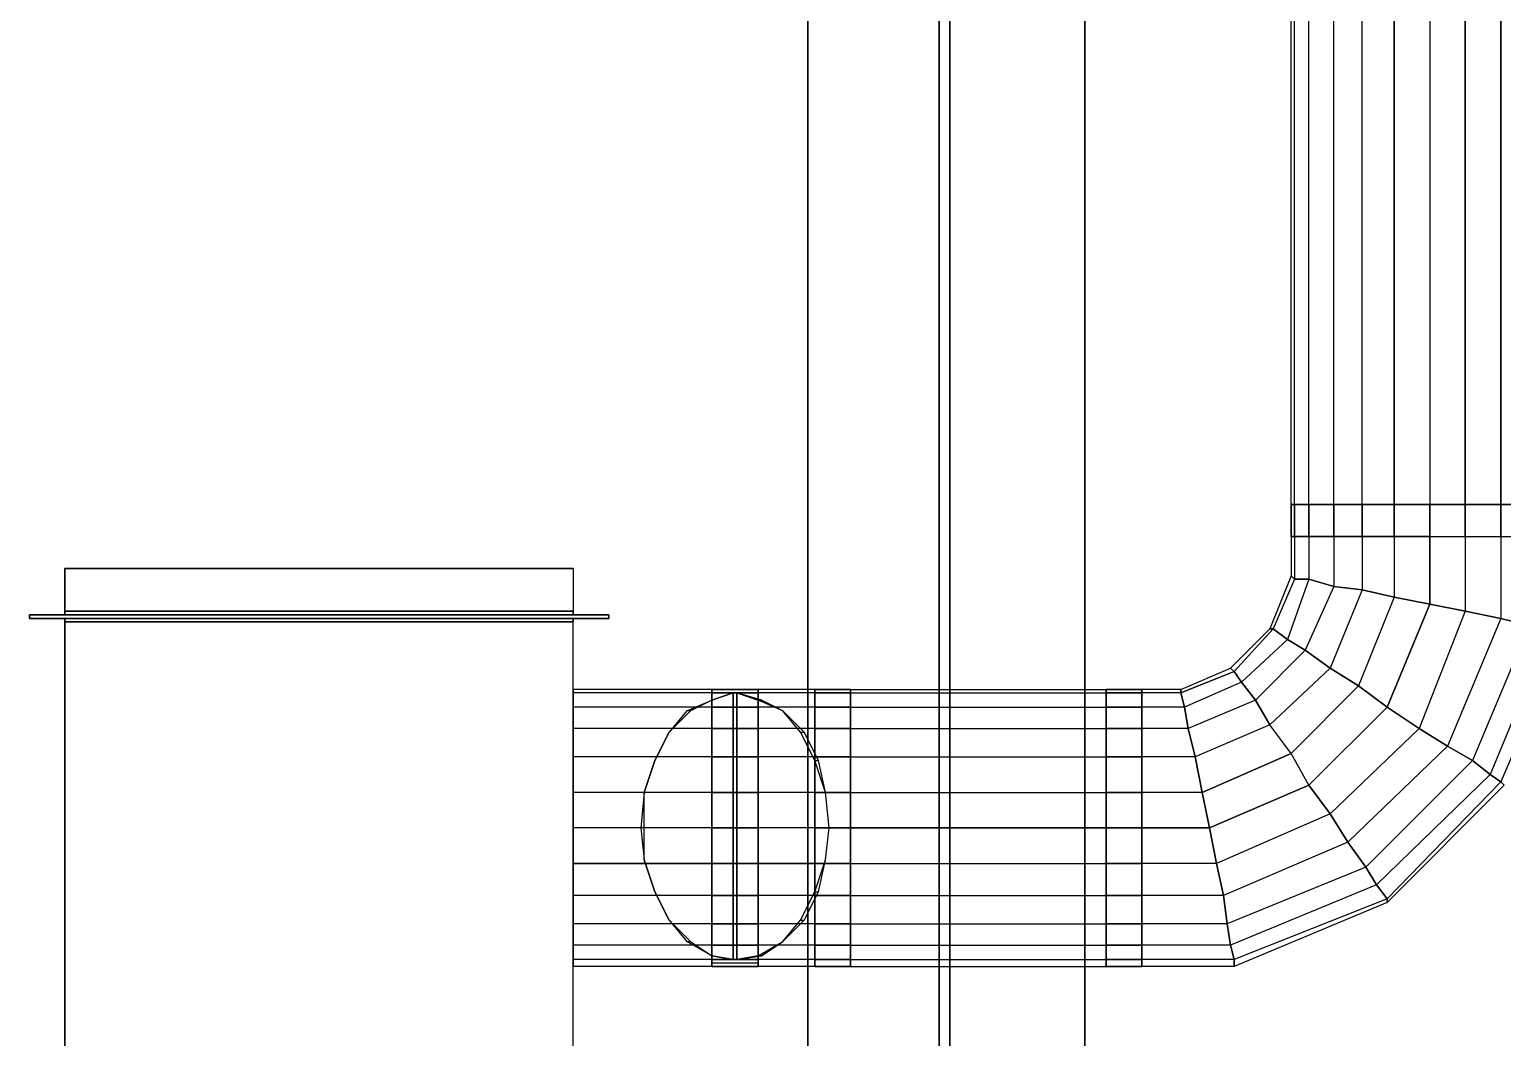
# Model space of a CAD drawing. Header units: metres. Extents: x 114 to 218, y 8 to 180.
# Drawn here: x 185.83 to 192.21, y 139.34 to 143.7 of the extents above; entities that cross this region are included whole.
import ezdxf

# ---------------------------------------------------------------- set-up
doc = ezdxf.new("R2010")
doc.units = ezdxf.units.M
doc.header["$MEASUREMENT"] = 0
for name, color, linetype in [('M-SA2S-Conn', 7, 'Continuous'), ('M-SA2S-Damp', 7, 'Continuous'), ('M-SA2S-Rect', 7, 'Continuous'), ('M-SA2S-Round', 7, 'Continuous'), ('S-3D-BEAM', 7, 'Continuous')]:
    doc.layers.add(name, color=color, linetype=linetype)

msp = doc.modelspace()

# ---------------------------------------------------------------- linework, layer by layer
at = {"layer": 'M-SA2S-Conn', "color": 5, "true_color": 0x0000ff}
for points in [[(185.8317, 141.1683), (185.8317, 141.1529), (185.8317, 141.1683)], [(185.8317, 141.1683), (188.3389, 141.1683), (185.8317, 141.1683)], [(185.8317, 141.1683), (185.8317, 141.1683)], [(185.8317, 141.1683), (185.8317, 141.1683)], [(185.9855, 141.1683), (185.9855, 141.1837), (188.1851, 141.1837), (185.9855, 141.1837), (185.9855, 141.1683)], [(185.9855, 141.1837), (185.9855, 141.1837)], [(188.1851, 141.1683), (185.9855, 141.1683), (188.1851, 141.1683)], [(185.9855, 141.1683), (185.9855, 141.1683)], [(185.9855, 141.1683), (185.9855, 141.1683)], [(188.1851, 141.1683), (188.1851, 141.1837), (188.1851, 141.1683)], [(188.1851, 141.1837), (188.1851, 141.1837)], [(188.1851, 141.1683), (188.1851, 141.1683)], [(188.1851, 141.1683), (188.1851, 141.1683)], [(188.3389, 141.1529), (188.3389, 141.1683), (188.3389, 141.1529)], [(188.3389, 141.1683), (188.3389, 141.1683)], [(188.3389, 141.1683), (188.3389, 141.1683)], [(188.3389, 141.1529), (185.8317, 141.1529), (188.3389, 141.1529)], [(185.8317, 141.1529), (185.8317, 141.1529)], [(185.8317, 141.1529), (185.8317, 141.1529)], [(185.9855, 141.1529), (185.9855, 141.1376), (188.1851, 141.1376), (185.9855, 141.1376), (185.9855, 141.1529)], [(188.1851, 141.1529), (185.9855, 141.1529), (188.1851, 141.1529)], [(185.9855, 141.1529), (185.9855, 141.1529)], [(185.9855, 141.1529), (185.9855, 141.1529)], [(185.9855, 141.1376), (185.9855, 141.1376)], [(188.1851, 141.1529), (188.1851, 141.1376), (188.1851, 141.1529)], [(188.1851, 141.1529), (188.1851, 141.1529)], [(188.1851, 141.1529), (188.1851, 141.1529)], [(188.1851, 141.1376), (188.1851, 141.1376)], [(188.3389, 141.1529), (188.3389, 141.1529)], [(188.3389, 141.1529), (188.3389, 141.1529)]]:
    msp.add_lwpolyline(points, dxfattribs=at)
at = {"layer": 'M-SA2S-Damp', "color": 1, "true_color": 0xff0000}
for points in [[(188.785, 140.8299), (188.785, 140.8453), (188.985, 140.8453), (188.985, 140.8299), (188.985, 140.7684), (188.785, 140.7684), (188.785, 140.8299), (188.985, 140.8299), (188.985, 140.8453)], [(188.785, 140.8453), (188.785, 140.8299), (188.985, 140.8299), (188.985, 140.7684)], [(188.785, 140.8299), (188.785, 140.8453), (188.785, 140.8299), (188.785, 140.7684)], [(188.985, 140.8453), (188.785, 140.8453)], [(188.785, 140.8453), (188.785, 140.8453)], [(188.785, 140.8453), (188.785, 140.8453)], [(188.985, 140.7684), (188.985, 140.8299), (188.985, 140.8453), (188.985, 140.8299)], [(188.985, 140.8453), (188.985, 140.8453)], [(188.985, 140.8453), (188.985, 140.8453)], [(188.6773, 140.753), (188.785, 140.7992), (188.6927, 140.753), (188.6773, 140.753)], [(188.8773, 140.8299), (188.8773, 139.6763), (188.785, 139.6917), (188.8773, 139.6763), (188.8773, 140.8299), (188.785, 140.7992), (188.8773, 140.8299)], [(188.785, 140.8299), (188.785, 140.7684), (188.985, 140.7684), (188.985, 140.6761), (188.785, 140.6761), (188.785, 140.7684)], [(188.785, 140.8299), (188.785, 140.7684), (188.985, 140.7684), (188.985, 140.8299), (188.785, 140.8299)], [(188.785, 140.8299), (188.985, 140.8299)], [(188.785, 140.8299), (188.785, 140.8299)], [(188.785, 140.8299), (188.785, 140.8299)], [(188.785, 140.8299), (188.785, 140.8299)], [(188.785, 140.8299), (188.785, 140.8299)], [(188.785, 140.7992), (188.785, 140.7992)], [(188.8773, 139.6763), (188.8773, 139.6763), (188.8773, 140.8299), (188.8773, 140.8299)], [(188.8773, 140.8299), (188.8773, 140.8299)], [(188.8773, 140.8299), (188.8773, 140.8299), (188.8773, 140.8299), (188.8927, 140.8299), (188.8773, 140.8299), (188.8773, 139.6763), (188.8927, 139.6763), (188.8927, 140.8299), (188.8927, 139.6763), (188.8773, 139.6763), (188.8773, 139.6763), (188.8773, 140.8299), (188.8773, 139.6763), (188.8773, 140.8299)], [(188.8773, 140.8299), (188.8773, 140.8299), (188.8773, 139.6763), (188.8773, 140.8299), (188.8773, 139.6763), (188.8773, 140.8299)], [(188.8773, 140.8299), (188.8773, 140.8299)], [(188.8773, 140.8299), (188.8773, 140.8299)], [(188.8773, 140.8299), (188.8773, 140.8299)], [(188.8773, 140.8299), (188.8773, 140.8299)], [(188.8773, 140.8299), (188.8773, 140.8299)], [(188.8773, 140.8299), (188.8773, 140.8299)], [(188.8773, 140.8299), (188.8773, 140.8299)], [(188.8927, 140.8299), (188.985, 140.7992), (189.0004, 140.7992), (188.8927, 140.8299)], [(188.8927, 139.6763), (188.8927, 139.6763), (188.8927, 140.8299), (188.8927, 139.6763)], [(188.8927, 140.8299), (188.8927, 140.8299)], [(188.8927, 140.8299), (188.8927, 140.8299)], [(188.8927, 140.8299), (188.8927, 140.8299), (188.8927, 139.6763), (188.8927, 140.8299), (188.8927, 139.6763), (188.8927, 140.8299), (188.8927, 139.6763)], [(188.8927, 140.8299), (188.8927, 140.8299)], [(188.8927, 140.8299), (188.8927, 140.8299)], [(188.8927, 140.8299), (188.8927, 140.8299)], [(188.8927, 140.8299), (188.8927, 140.8299)], [(188.8927, 140.8299), (188.8927, 140.8299)], [(188.8927, 140.8299), (188.8927, 140.8299)], [(188.8927, 140.8299), (188.8927, 140.8299)], [(189.0004, 139.6917), (188.985, 139.6917), (188.8927, 139.6763), (189.0004, 139.6917), (189.0926, 139.7532), (189.1849, 139.8455), (189.2464, 139.9686), (189.2772, 140.107), (189.2926, 140.2454), (189.2772, 140.3992), (189.2464, 140.5377), (189.1849, 140.6607), (189.0926, 140.753), (189.0004, 140.7992)], [(188.985, 140.8299), (188.985, 140.8299)], [(188.985, 140.8299), (188.985, 140.8299)], [(188.985, 140.8299), (188.985, 140.8299)], [(188.985, 140.8299), (188.985, 140.8299)], [(188.985, 139.6917), (189.0926, 139.7532), (189.1695, 139.8455), (189.2311, 139.9686), (189.2772, 140.107), (189.2926, 140.2454), (189.2772, 140.3992), (189.2311, 140.5377), (189.1695, 140.6607), (189.0926, 140.753), (188.985, 140.7992)], [(188.985, 140.7992), (188.985, 140.7992)], [(189.0004, 140.7992), (189.0004, 140.7992)], [(188.6773, 140.753), (188.6004, 140.6607), (188.5389, 140.5377), (188.4927, 140.3992), (188.4774, 140.2454)], [(188.6927, 139.7532), (188.6004, 139.8455), (188.5389, 139.9686), (188.4927, 140.107), (188.4927, 140.2454), (188.4927, 140.3992), (188.5389, 140.5377), (188.6004, 140.6607), (188.6927, 140.753)], [(188.6773, 140.753), (188.6773, 140.753)], [(188.6927, 140.753), (188.6927, 140.753)], [(188.985, 140.7684), (188.985, 140.6761), (188.785, 140.6761), (188.785, 140.7684)], [(188.785, 140.7684), (188.785, 140.6761), (188.985, 140.6761), (188.985, 140.7684)], [(188.785, 140.6761), (188.785, 140.7684), (188.985, 140.7684), (188.985, 140.6761), (188.785, 140.6761)], [(188.785, 140.7684), (188.785, 140.7684)], [(188.785, 140.7684), (188.785, 140.7684)], [(188.785, 140.7684), (188.785, 140.7684)], [(188.785, 140.7684), (188.785, 140.7684)], [(188.985, 140.7684), (188.985, 140.7684)], [(188.985, 140.7684), (188.985, 140.7684)], [(188.985, 140.7684), (188.985, 140.7684)], [(188.985, 140.7684), (188.985, 140.7684)], [(189.0926, 140.753), (189.0926, 140.753)], [(189.0926, 140.753), (189.0926, 140.753)], [(188.6004, 140.6607), (188.6004, 140.6607)], [(188.6004, 140.6607), (188.6004, 140.6607)], [(188.6004, 140.6607), (188.6004, 140.6607)], [(188.785, 139.8301), (188.785, 139.9532), (188.785, 140.0916), (188.785, 140.2454), (188.785, 140.3992), (188.785, 140.553), (188.785, 140.6761)], [(188.785, 140.6761), (188.785, 140.553), (188.785, 140.3992), (188.785, 140.2454), (188.785, 140.0916), (188.785, 139.9532), (188.785, 139.8301)], [(188.785, 140.3992), (188.785, 140.553), (188.785, 140.6761), (188.785, 140.553), (188.785, 140.3992), (188.785, 140.2454), (188.785, 140.0916), (188.785, 139.9532), (188.785, 139.8301), (188.785, 139.9532), (188.785, 140.0916), (188.785, 140.2454), (188.785, 140.3992)], [(188.785, 140.6761), (188.785, 140.6761)], [(188.785, 140.6761), (188.785, 140.6761)], [(188.785, 140.6761), (188.785, 140.6761)], [(188.785, 140.6761), (188.785, 140.6761)], [(188.985, 139.8301), (188.985, 139.9532), (188.985, 140.0916), (188.985, 140.2454), (188.985, 140.3992), (188.985, 140.553), (188.985, 140.6761)], [(188.985, 140.6761), (188.985, 140.553), (188.985, 140.3992), (188.985, 140.2454), (188.985, 140.0916), (188.985, 139.9532), (188.985, 139.8301), (188.985, 139.9532), (188.985, 140.0916), (188.985, 140.2454), (188.985, 140.3992), (188.985, 140.553), (188.985, 140.6761), (188.985, 140.553), (188.985, 140.3992)], [(188.985, 140.6761), (188.985, 140.6761)], [(188.985, 140.6761), (188.985, 140.6761)], [(188.985, 140.6761), (188.985, 140.6761)], [(188.985, 140.6761), (188.985, 140.6761)], [(189.1695, 140.6607), (189.1849, 140.6607)], [(189.1695, 140.6607), (189.1695, 140.6607)], [(189.1849, 140.6607), (189.1849, 140.6607)], [(188.5389, 140.5377), (188.5389, 140.5377)], [(188.5389, 140.5377), (188.5389, 140.5377)], [(188.985, 140.553), (188.785, 140.553)], [(188.985, 140.553), (188.785, 140.553)], [(188.785, 140.553), (188.985, 140.553)], [(188.785, 140.553), (188.985, 140.553)], [(188.785, 140.553), (188.785, 140.553)], [(188.785, 140.553), (188.785, 140.553)], [(188.785, 140.553), (188.785, 140.553)], [(188.985, 140.553), (188.985, 140.553)], [(188.985, 140.553), (188.985, 140.553)], [(188.985, 140.553), (188.985, 140.553)], [(189.2311, 140.5377), (189.2464, 140.5377)], [(189.2311, 140.5377), (189.2311, 140.5377)], [(189.2464, 140.5377), (189.2464, 140.5377)], [(188.4927, 140.3992), (188.4927, 140.3992)], [(188.4927, 140.3992), (188.4927, 140.3992)], [(188.985, 140.3992), (188.785, 140.3992)], [(188.985, 140.3992), (188.785, 140.3992)], [(188.785, 140.3992), (188.985, 140.3992)], [(188.785, 140.3992), (188.985, 140.3992)], [(188.785, 140.3992), (188.785, 140.3992)], [(188.785, 140.3992), (188.785, 140.3992)], [(188.785, 140.3992), (188.785, 140.3992)], [(188.785, 140.3992), (188.785, 140.3992)], [(188.985, 140.3992), (188.985, 140.2454), (188.985, 140.0916), (188.985, 139.9532), (188.985, 139.8301)], [(188.985, 140.3992), (188.985, 140.3992)], [(188.985, 140.3992), (188.985, 140.3992)], [(188.985, 140.3992), (188.985, 140.3992)], [(188.985, 140.3992), (188.985, 140.3992)], [(189.2772, 140.3992), (189.2772, 140.3992)], [(189.2772, 140.3992), (189.2772, 140.3992)], [(188.4927, 140.2454), (188.4774, 140.2454), (188.4927, 140.107), (188.5389, 139.9686), (188.6004, 139.8455), (188.6773, 139.7532)], [(188.4774, 140.2454), (188.4774, 140.2454)], [(188.4927, 140.2454), (188.4927, 140.2454)], [(188.785, 140.2454), (188.985, 140.2454)], [(188.985, 140.2454), (188.785, 140.2454)], [(188.785, 140.2454), (188.985, 140.2454)], [(188.785, 140.2454), (188.985, 140.2454)], [(188.785, 140.2454), (188.785, 140.2454)], [(188.785, 140.2454), (188.785, 140.2454)], [(188.785, 140.2454), (188.785, 140.2454)], [(188.785, 140.2454), (188.785, 140.2454)], [(188.985, 140.2454), (188.985, 140.2454)], [(188.985, 140.2454), (188.985, 140.2454)], [(188.985, 140.2454), (188.985, 140.2454)], [(188.985, 140.2454), (188.985, 140.2454)], [(189.2926, 140.2454), (189.2926, 140.2454)], [(189.2926, 140.2454), (189.2926, 140.2454)], [(188.4927, 140.107), (188.4927, 140.107)], [(188.4927, 140.107), (188.4927, 140.107)], [(188.4927, 140.107), (188.4927, 140.107)], [(188.785, 140.0916), (188.985, 140.0916)], [(188.785, 140.0916), (188.985, 140.0916)], [(188.785, 140.0916), (188.985, 140.0916)], [(188.785, 140.0916), (188.985, 140.0916)], [(188.785, 140.0916), (188.785, 140.0916)], [(188.785, 140.0916), (188.785, 140.0916)], [(188.785, 140.0916), (188.785, 140.0916)], [(188.785, 140.0916), (188.785, 140.0916)], [(188.985, 140.0916), (188.985, 140.0916)], [(188.985, 140.0916), (188.985, 140.0916)], [(188.985, 140.0916), (188.985, 140.0916)], [(188.985, 140.0916), (188.985, 140.0916)], [(189.2772, 140.107), (189.2772, 140.107)], [(189.2772, 140.107), (189.2772, 140.107)], [(188.5389, 139.9686), (188.5389, 139.9686)], [(188.5389, 139.9686), (188.5389, 139.9686)], [(188.785, 139.9532), (188.985, 139.9532)], [(188.785, 139.9532), (188.985, 139.9532)], [(188.785, 139.9532), (188.985, 139.9532)], [(188.785, 139.9532), (188.985, 139.9532)], [(188.785, 139.9532), (188.785, 139.9532)], [(188.785, 139.9532), (188.785, 139.9532)], [(188.785, 139.9532), (188.785, 139.9532)], [(188.985, 139.9532), (188.985, 139.9532)], [(188.985, 139.9532), (188.985, 139.9532)], [(188.985, 139.9532), (188.985, 139.9532)], [(189.2311, 139.9686), (189.2464, 139.9686)], [(189.2311, 139.9686), (189.2311, 139.9686)], [(189.2464, 139.9686), (189.2464, 139.9686)], [(188.6004, 139.8455), (188.6004, 139.8455)], [(188.6004, 139.8455), (188.6004, 139.8455)], [(188.985, 139.7378), (188.985, 139.8301), (188.785, 139.8301), (188.785, 139.7378)], [(188.785, 139.7378), (188.785, 139.8301), (188.985, 139.8301), (188.985, 139.7378)], [(188.785, 139.8301), (188.785, 139.7378), (188.985, 139.7378), (188.985, 139.8301), (188.785, 139.8301)], [(188.785, 139.7378), (188.785, 139.8301), (188.985, 139.8301), (188.985, 139.7378)], [(188.785, 139.8301), (188.785, 139.8301)], [(188.785, 139.8301), (188.785, 139.8301)], [(188.785, 139.8301), (188.785, 139.8301)], [(188.785, 139.8301), (188.785, 139.8301)], [(188.985, 139.8301), (188.985, 139.8301)], [(188.985, 139.8301), (188.985, 139.8301)], [(188.985, 139.8301), (188.985, 139.8301)], [(188.985, 139.8301), (188.985, 139.8301)], [(189.1695, 139.8455), (189.1849, 139.8455)], [(189.1695, 139.8455), (189.1695, 139.8455)], [(189.1849, 139.8455), (189.1849, 139.8455)], [(188.785, 139.6917), (188.6773, 139.7532), (188.6927, 139.7532), (188.785, 139.6917)], [(188.6773, 139.7532), (188.6773, 139.7532)], [(188.6927, 139.7532), (188.6927, 139.7532)], [(188.785, 139.6763), (188.785, 139.6609), (188.985, 139.6609), (188.985, 139.6763), (188.985, 139.7378), (188.785, 139.7378), (188.785, 139.6763), (188.985, 139.6763), (188.985, 139.6609)], [(188.785, 139.6609), (188.785, 139.6763), (188.985, 139.6763), (188.985, 139.7378), (188.785, 139.7378), (188.785, 139.6763)], [(188.785, 139.7378), (188.785, 139.6763), (188.985, 139.6763), (188.985, 139.7378)], [(188.785, 139.6763), (188.785, 139.7378), (188.985, 139.7378), (188.985, 139.6763), (188.785, 139.6763)], [(188.785, 139.7378), (188.785, 139.7378)], [(188.785, 139.7378), (188.785, 139.7378)], [(188.785, 139.7378), (188.785, 139.7378)], [(188.785, 139.7378), (188.785, 139.7378)], [(188.985, 139.7378), (188.985, 139.7378)], [(188.985, 139.7378), (188.985, 139.7378)], [(188.985, 139.7378), (188.985, 139.7378)], [(188.985, 139.7378), (188.985, 139.7378)], [(189.0926, 139.7532), (189.0926, 139.7532)], [(189.0926, 139.7532), (189.0926, 139.7532)], [(189.0926, 139.7532), (189.0926, 139.7532)], [(188.785, 139.6917), (188.785, 139.6917)], [(188.785, 139.6917), (188.785, 139.6917)], [(188.785, 139.6763), (188.785, 139.6455), (188.785, 139.6763)], [(188.785, 139.6763), (188.785, 139.6763)], [(188.785, 139.6763), (188.785, 139.6763)], [(188.785, 139.6763), (188.785, 139.6763)], [(188.785, 139.6763), (188.785, 139.6763)], [(188.785, 139.6609), (188.785, 139.6609)], [(188.785, 139.6455), (188.985, 139.6455)], [(188.785, 139.6455), (188.785, 139.6455)], [(188.8773, 139.6763), (188.8773, 139.6763)], [(188.8773, 139.6763), (188.8773, 139.6763)], [(188.8773, 139.6763), (188.8773, 139.6763)], [(188.8773, 139.6763), (188.8773, 139.6763)], [(188.8773, 139.6763), (188.8773, 139.6763)], [(188.8773, 139.6763), (188.8773, 139.6763)], [(188.8773, 139.6763), (188.8773, 139.6763)], [(188.8773, 139.6763), (188.8773, 139.6763)], [(188.8773, 139.6763), (188.8773, 139.6763)], [(188.8927, 139.6763), (188.8927, 139.6763)], [(188.8927, 139.6763), (188.8927, 139.6763)], [(188.8927, 139.6763), (188.8927, 139.6763)], [(188.8927, 139.6763), (188.8927, 139.6763)], [(188.8927, 139.6763), (188.8927, 139.6763)], [(188.8927, 139.6763), (188.8927, 139.6763)], [(188.985, 139.6917), (188.985, 139.6917)], [(188.985, 139.6763), (188.985, 139.6455), (188.985, 139.6763)], [(188.985, 139.6763), (188.985, 139.6763)], [(188.985, 139.6763), (188.985, 139.6763)], [(188.985, 139.6763), (188.985, 139.6763)], [(188.985, 139.6763), (188.985, 139.6763)], [(188.985, 139.6609), (188.985, 139.6609)], [(188.985, 139.6455), (188.985, 139.6455)], [(189.0004, 139.6917), (189.0004, 139.6917)]]:
    msp.add_lwpolyline(points, dxfattribs=at)
at = {"layer": 'M-SA2S-Rect', "color": 5, "true_color": 0x0000ff}
for points in [[(188.1851, 141.3683), (185.9855, 141.3683), (188.1851, 141.3683), (188.1851, 141.1683)], [(185.9855, 141.3683), (185.9855, 141.1683), (185.9855, 141.3683)], [(185.9855, 141.3683), (185.9855, 141.3683)], [(188.1851, 141.3683), (188.1851, 141.1683)], [(188.1851, 141.3683), (188.1851, 141.3683)], [(185.9855, 141.1683), (188.1851, 141.1683), (185.9855, 141.1683)], [(185.9855, 141.1683), (185.9855, 141.1683)], [(188.1851, 141.1683), (188.1851, 141.1683)], [(185.9855, 141.1529), (188.1851, 141.1529), (185.9855, 141.1529)], [(185.9855, 141.1529), (185.9855, 135.2464)], [(185.9855, 135.2464), (185.9855, 141.1529)], [(185.9855, 141.1529), (185.9855, 141.1529)], [(188.1851, 135.2464), (188.1851, 141.1529)], [(188.1851, 135.2464), (188.1851, 141.1529)], [(188.1851, 141.1529), (188.1851, 141.1529)]]:
    msp.add_lwpolyline(points, dxfattribs=at)
at = {"layer": 'M-SA2S-Round', "color": 5, "true_color": 0x0000ff}
for points in [[(192.3228, 147.5056), (192.1997, 147.5056), (192.0459, 147.5056), (191.8921, 147.5056), (191.7383, 147.5056), (191.5999, 147.5056), (191.4768, 147.5056), (191.3691, 147.5056), (191.3076, 147.5056), (191.2922, 147.5056), (191.3076, 147.5056), (191.3691, 147.5056), (191.4768, 147.5056), (191.5999, 147.5056), (191.7383, 147.5056), (191.8921, 147.5056), (191.8921, 141.5067), (192.0459, 141.5067), (192.0459, 147.5056), (191.8921, 147.5056)], [(191.2922, 141.5067), (191.2922, 147.5056)], [(191.3076, 141.5067), (191.3076, 147.5056)], [(191.3076, 141.5067), (191.3076, 147.5056)], [(191.3691, 141.5067), (191.3691, 147.5056)], [(191.3691, 141.5067), (191.3691, 147.5056)], [(191.4768, 141.5067), (191.4768, 147.5056)], [(191.4768, 141.5067), (191.4768, 147.5056)], [(191.5999, 141.5067), (191.5999, 147.5056)], [(191.5999, 141.5067), (191.5999, 147.5056)], [(191.7383, 147.5056), (191.7383, 141.5067)], [(191.7383, 141.5067), (191.7383, 147.5056)], [(191.8921, 147.5056), (191.8921, 141.5067)], [(192.0459, 141.5067), (192.1997, 141.5067), (192.1997, 147.5056), (192.0459, 147.5056)], [(192.0459, 147.5056), (192.0459, 141.5067)], [(192.1997, 141.5067), (192.3228, 141.5067), (192.3228, 147.5056)], [(192.1997, 147.5056), (192.1997, 141.5067)], [(191.3076, 141.6451), (191.2922, 141.6451), (191.2922, 141.3375)], [(191.2922, 141.6451), (191.3076, 141.6451), (191.3076, 141.3221)], [(191.2922, 141.6451), (191.2922, 141.6451)], [(191.3691, 141.6451), (191.3076, 141.6451), (191.3076, 141.3221)], [(191.3076, 141.6451), (191.3691, 141.6451), (191.3691, 141.3221)], [(191.3076, 141.6451), (191.3076, 141.6451)], [(191.3076, 141.6451), (191.3076, 141.6451)], [(191.4768, 141.6451), (191.3691, 141.6451), (191.3691, 141.3221)], [(191.3691, 141.6451), (191.4768, 141.6451), (191.4768, 141.2914)], [(191.3691, 141.6451), (191.3691, 141.6451)], [(191.3691, 141.6451), (191.3691, 141.6451)], [(191.5999, 141.6451), (191.4768, 141.6451), (191.4768, 141.2914)], [(191.4768, 141.6451), (191.5999, 141.6451), (191.5999, 141.276)], [(191.4768, 141.6451), (191.4768, 141.6451)], [(191.4768, 141.6451), (191.4768, 141.6451)], [(191.7383, 141.6451), (191.5999, 141.6451), (191.5999, 141.276)], [(191.5999, 141.6451), (191.7383, 141.6451), (191.7383, 141.2452)], [(191.5999, 141.6451), (191.5999, 141.6451)], [(191.5999, 141.6451), (191.5999, 141.6451)], [(191.8921, 141.6451), (191.7383, 141.6451), (191.7383, 141.2452)], [(191.7383, 141.6451), (191.8921, 141.6451)], [(191.7383, 141.6451), (191.7383, 141.6451)], [(191.7383, 141.6451), (191.7383, 141.6451)], [(191.8921, 141.2145), (191.8921, 141.6451), (192.0459, 141.6451), (192.0459, 141.1837)], [(192.0459, 141.6451), (191.8921, 141.6451), (191.8921, 141.2145)], [(191.8921, 141.6451), (191.8921, 141.6451)], [(191.8921, 141.6451), (191.8921, 141.6451)], [(192.0459, 141.6451), (192.1997, 141.6451), (192.1997, 141.1529)], [(192.1997, 141.6451), (192.0459, 141.6451), (192.0459, 141.1837)], [(192.0459, 141.6451), (192.0459, 141.6451)], [(192.0459, 141.6451), (192.0459, 141.6451)], [(192.1997, 141.6451), (192.3228, 141.6451), (192.3228, 141.1222)], [(192.3228, 141.6451), (192.1997, 141.6451), (192.1997, 141.1529)], [(192.1997, 141.6451), (192.1997, 141.6451)], [(192.1997, 141.6451), (192.1997, 141.6451)], [(191.8921, 141.5067), (191.7383, 141.5067), (191.5999, 141.5067), (191.4768, 141.5067), (191.3691, 141.5067), (191.3076, 141.5067), (191.2922, 141.5067), (191.3076, 141.5067), (191.3691, 141.5067), (191.4768, 141.5067), (191.5999, 141.5067), (191.7383, 141.5067), (191.8921, 141.5067), (192.0459, 141.5067), (192.1997, 141.5067), (192.3228, 141.5067), (192.4151, 141.5067), (192.4766, 141.5067), (192.492, 141.5067), (192.4766, 141.5067), (192.4151, 141.5067), (192.3228, 141.5067)], [(191.2922, 141.5067), (191.2922, 141.5067)], [(191.3076, 141.5067), (191.3076, 141.5067)], [(191.3076, 141.5067), (191.3076, 141.5067)], [(191.3691, 141.5067), (191.3691, 141.5067)], [(191.3691, 141.5067), (191.3691, 141.5067)], [(191.4768, 141.5067), (191.4768, 141.5067)], [(191.4768, 141.5067), (191.4768, 141.5067)], [(191.5999, 141.5067), (191.5999, 141.5067)], [(191.5999, 141.5067), (191.5999, 141.5067)], [(191.7383, 141.5067), (191.7383, 141.5067)], [(191.7383, 141.5067), (191.7383, 141.5067)], [(191.8921, 141.5067), (191.8921, 141.5067)], [(191.8921, 141.5067), (191.8921, 141.5067)], [(192.0459, 141.5067), (192.0459, 141.5067)], [(192.0459, 141.5067), (192.0459, 141.5067)], [(192.1997, 141.5067), (192.1997, 141.5067)], [(192.1997, 141.5067), (192.1997, 141.5067)], [(191.3076, 141.3221), (191.2922, 141.3375), (191.1999, 141.1068)], [(191.2922, 141.3375), (191.3076, 141.3221), (191.2153, 141.1068)], [(191.3691, 141.3221), (191.3076, 141.3221), (191.2153, 141.1068)], [(191.4768, 141.2914), (191.3691, 141.3221), (191.2768, 141.0607)], [(191.3076, 141.3221), (191.3691, 141.3221), (191.2768, 141.0607)], [(191.2922, 141.3375), (191.2922, 141.3375)], [(191.3076, 141.3221), (191.3076, 141.3221)], [(191.3076, 141.3221), (191.3076, 141.3221)], [(191.3691, 141.3221), (191.4768, 141.2914), (191.3537, 141.0145)], [(191.5999, 141.276), (191.4768, 141.2914), (191.3537, 141.0145)], [(191.3691, 141.3221), (191.3691, 141.3221)], [(191.3691, 141.3221), (191.3691, 141.3221)], [(191.4768, 141.2914), (191.5999, 141.276), (191.4614, 140.9376)], [(191.4768, 141.2914), (191.4768, 141.2914)], [(191.4768, 141.2914), (191.4768, 141.2914)], [(191.7383, 141.2452), (191.5999, 141.276), (191.4614, 140.9376)], [(191.5999, 141.276), (191.7383, 141.2452), (191.5845, 140.8607)], [(191.8921, 141.2145), (191.7383, 141.2452), (191.5845, 140.8607)], [(191.5999, 141.276), (191.5999, 141.276)], [(191.5999, 141.276), (191.5999, 141.276)], [(191.7383, 141.2452), (191.8921, 141.2145)], [(191.7383, 141.2452), (191.7383, 141.2452)], [(191.7383, 141.2452), (191.7383, 141.2452)], [(191.7075, 140.7684), (191.8921, 141.2145), (192.0459, 141.1837), (191.846, 140.6761)], [(192.0459, 141.1837), (191.8921, 141.2145), (191.7075, 140.7684)], [(192.1997, 141.1529), (192.0459, 141.1837), (191.846, 140.6761)], [(191.8921, 141.2145), (191.8921, 141.2145)], [(191.8921, 141.2145), (191.8921, 141.2145)], [(192.0459, 141.1837), (192.1997, 141.1529), (191.969, 140.5992)], [(192.0459, 141.1837), (192.0459, 141.1837)], [(192.0459, 141.1837), (192.0459, 141.1837)], [(191.2153, 141.1068), (191.1999, 141.1068), (191.0307, 140.9376)], [(191.2768, 141.0607), (191.2153, 141.1068), (191.0461, 140.9222)], [(191.1999, 141.1068), (191.2153, 141.1068), (191.0461, 140.9222)], [(191.2153, 141.1068), (191.2768, 141.0607), (191.0769, 140.8761)], [(191.1999, 141.1068), (191.1999, 141.1068)], [(191.2153, 141.1068), (191.2153, 141.1068)], [(191.2153, 141.1068), (191.2153, 141.1068)], [(192.3228, 141.1222), (192.1997, 141.1529), (191.969, 140.5992)], [(192.1997, 141.1529), (192.3228, 141.1222), (192.0767, 140.5377)], [(192.4151, 141.1068), (192.3228, 141.1222), (192.0767, 140.5377)], [(192.3228, 141.1222), (192.4151, 141.1068), (192.1536, 140.4761)], [(192.4766, 141.0914), (192.4151, 141.1068), (192.1536, 140.4761)], [(192.1997, 141.1529), (192.1997, 141.1529)], [(192.1997, 141.1529), (192.1997, 141.1529)], [(192.4151, 141.1068), (192.4766, 141.0914), (192.1997, 140.4454)], [(191.3537, 141.0145), (191.2768, 141.0607), (191.0769, 140.8761)], [(191.2768, 141.0607), (191.3537, 141.0145), (191.1384, 140.7992)], [(191.2768, 141.0607), (191.2768, 141.0607)], [(191.2768, 141.0607), (191.2768, 141.0607)], [(192.492, 141.0914), (192.4766, 141.0914), (192.1997, 140.4454)], [(191.4614, 140.9376), (191.3537, 141.0145), (191.1384, 140.7992)], [(191.3537, 141.0145), (191.4614, 140.9376), (191.1999, 140.6915)], [(191.3537, 141.0145), (191.3537, 141.0145)], [(191.3537, 141.0145), (191.3537, 141.0145)], [(190.8154, 140.8453), (191.0307, 140.9376), (191.0461, 140.9222), (191.0769, 140.8761), (190.8308, 140.7684)], [(191.0769, 140.8761), (191.0461, 140.9222), (190.8154, 140.8299), (191.0461, 140.9222), (191.0307, 140.9376)], [(191.0307, 140.9376), (191.0307, 140.9376)], [(191.0461, 140.9222), (191.0461, 140.9222)], [(191.0461, 140.9222), (191.0461, 140.9222)], [(191.5845, 140.8607), (191.4614, 140.9376), (191.1999, 140.6915)], [(191.4614, 140.9376), (191.5845, 140.8607), (191.2922, 140.5684)], [(191.4614, 140.9376), (191.4614, 140.9376)], [(191.4614, 140.9376), (191.4614, 140.9376)], [(189.3849, 140.8453), (189.3849, 140.8299), (188.1851, 140.8299), (188.1851, 140.8453)], [(189.3849, 140.8299), (189.3849, 140.8453), (188.1851, 140.8453), (188.1851, 140.8299)], [(188.1851, 140.8453), (188.1851, 140.8453)], [(189.2311, 139.6763), (189.2311, 139.7378), (189.2311, 139.8301), (189.2311, 139.9532), (189.2311, 140.0916), (189.2311, 140.2454), (189.2311, 140.3992), (189.2311, 140.553), (189.2311, 140.6761), (189.2311, 140.7684), (189.2311, 140.8299), (189.2311, 140.8453), (189.2311, 140.8299), (189.2311, 140.7684), (189.2311, 140.6761), (189.2311, 140.553), (189.2311, 140.3992), (189.2311, 140.2454), (189.2311, 140.0916), (189.2311, 139.9532), (189.2311, 139.8301), (189.2311, 139.7378), (189.2311, 139.6763), (189.2311, 139.6455), (189.2311, 139.6763)], [(189.2311, 140.8453), (190.6462, 140.8453)], [(189.2311, 140.8453), (189.2311, 140.8453)], [(189.3849, 140.8453), (189.3849, 140.8453)], [(190.8154, 140.8299), (190.8154, 140.8453), (190.4924, 140.8453), (190.4924, 140.8299)], [(190.8154, 140.8453), (190.8154, 140.8299), (190.4924, 140.8299), (190.4924, 140.8453)], [(190.4924, 140.8453), (190.4924, 140.8453)], [(190.6462, 140.8299), (190.6462, 140.8453), (190.6462, 140.8299), (190.6462, 140.7684), (190.6462, 140.6761), (190.6462, 140.553), (190.6462, 140.3992), (190.6462, 140.2454), (190.6462, 140.0916), (190.6462, 139.9532), (190.6462, 139.8301), (190.6462, 139.7378), (190.6462, 139.6763), (190.6462, 139.6455), (190.6462, 139.6763), (190.6462, 139.7378), (190.6462, 139.8301), (190.6462, 139.9532), (190.6462, 140.0916), (190.6462, 140.2454), (190.6462, 140.3992), (190.6462, 140.553), (190.6462, 140.6761), (190.6462, 140.7684), (190.6462, 140.8299)], [(190.6462, 140.8453), (190.6462, 140.8453)], [(190.8154, 140.8453), (190.8154, 140.8453)], [(191.1384, 140.7992), (191.0769, 140.8761), (190.8308, 140.7684)], [(191.0769, 140.8761), (191.1384, 140.7992), (190.8461, 140.6761)], [(191.0769, 140.8761), (191.0769, 140.8761)], [(191.0769, 140.8761), (191.0769, 140.8761)], [(191.7075, 140.7684), (191.5845, 140.8607), (191.2922, 140.5684)], [(191.5845, 140.8607), (191.7075, 140.7684)], [(191.5845, 140.8607), (191.5845, 140.8607)], [(191.5845, 140.8607), (191.5845, 140.8607)], [(189.3849, 140.8299), (189.3849, 140.7684), (188.1851, 140.7684), (188.1851, 140.8299)], [(189.3849, 140.7684), (189.3849, 140.8299), (188.1851, 140.8299), (188.1851, 140.7684)], [(188.1851, 140.8299), (188.1851, 140.8299)], [(188.1851, 140.8299), (188.1851, 140.8299)], [(189.2311, 140.8299), (190.6462, 140.8299)], [(189.2311, 140.8299), (190.6462, 140.8299)], [(189.2311, 140.8299), (189.2311, 140.8299)], [(189.2311, 140.8299), (189.2311, 140.8299)], [(189.3849, 140.8299), (189.3849, 140.8299)], [(189.3849, 140.8299), (189.3849, 140.8299)], [(190.8308, 140.7684), (190.8154, 140.8299), (190.4924, 140.8299), (190.4924, 140.7684)], [(190.8154, 140.8299), (190.8308, 140.7684), (190.4924, 140.7684), (190.4924, 140.8299)], [(190.4924, 140.8299), (190.4924, 140.8299)], [(190.4924, 140.8299), (190.4924, 140.8299)], [(190.6462, 140.8299), (190.6462, 140.8299)], [(190.6462, 140.8299), (190.6462, 140.8299)], [(190.8154, 140.8299), (190.8154, 140.8299)], [(190.8154, 140.8299), (190.8154, 140.8299)], [(191.1999, 140.6915), (191.1384, 140.7992), (190.8461, 140.6761)], [(191.1384, 140.7992), (191.1999, 140.6915), (190.8769, 140.553)], [(191.1384, 140.7992), (191.1384, 140.7992)], [(191.1384, 140.7992), (191.1384, 140.7992)], [(189.3849, 140.7684), (189.3849, 140.6761), (188.1851, 140.6761), (188.1851, 140.7684)], [(189.3849, 140.6761), (189.3849, 140.7684), (188.1851, 140.7684), (188.1851, 140.6761)], [(188.1851, 140.7684), (188.1851, 140.7684)], [(188.1851, 140.7684), (188.1851, 140.7684)], [(189.2311, 140.7684), (190.6462, 140.7684)], [(189.2311, 140.7684), (190.6462, 140.7684)], [(189.2311, 140.7684), (189.2311, 140.7684)], [(189.2311, 140.7684), (189.2311, 140.7684)], [(189.3849, 140.7684), (189.3849, 140.7684)], [(189.3849, 140.7684), (189.3849, 140.7684)], [(190.8461, 140.6761), (190.8308, 140.7684), (190.4924, 140.7684), (190.4924, 140.6761)], [(190.8308, 140.7684), (190.8461, 140.6761), (190.4924, 140.6761), (190.4924, 140.7684)], [(190.4924, 140.7684), (190.4924, 140.7684)], [(190.4924, 140.7684), (190.4924, 140.7684)], [(190.6462, 140.7684), (190.6462, 140.7684)], [(190.6462, 140.7684), (190.6462, 140.7684)], [(190.8308, 140.7684), (190.8308, 140.7684)], [(190.8308, 140.7684), (190.8308, 140.7684)], [(191.3691, 140.43), (191.7075, 140.7684), (191.846, 140.6761), (191.4614, 140.3069)], [(191.846, 140.6761), (191.7075, 140.7684), (191.3691, 140.43)], [(191.7075, 140.7684), (191.7075, 140.7684)], [(191.7075, 140.7684), (191.7075, 140.7684)], [(189.3849, 140.6761), (189.3849, 140.553), (188.1851, 140.553), (188.1851, 140.6761)], [(189.3849, 140.553), (189.3849, 140.6761), (188.1851, 140.6761), (188.1851, 140.553)], [(188.1851, 140.6761), (188.1851, 140.6761)], [(188.1851, 140.6761), (188.1851, 140.6761)], [(189.2311, 140.6761), (190.6462, 140.6761)], [(189.2311, 140.6761), (190.6462, 140.6761)], [(189.2311, 140.6761), (189.2311, 140.6761)], [(189.2311, 140.6761), (189.2311, 140.6761)], [(189.3849, 140.6761), (189.3849, 140.6761)], [(189.3849, 140.6761), (189.3849, 140.6761)], [(190.8769, 140.553), (190.8461, 140.6761), (190.4924, 140.6761), (190.4924, 140.553)], [(190.8461, 140.6761), (190.8769, 140.553), (190.4924, 140.553), (190.4924, 140.6761)], [(190.4924, 140.6761), (190.4924, 140.6761)], [(190.4924, 140.6761), (190.4924, 140.6761)], [(190.6462, 140.6761), (190.6462, 140.6761)], [(190.6462, 140.6761), (190.6462, 140.6761)], [(190.8461, 140.6761), (190.8461, 140.6761)], [(190.8461, 140.6761), (190.8461, 140.6761)], [(191.2922, 140.5684), (191.1999, 140.6915), (190.8769, 140.553)], [(191.3691, 140.43), (191.2922, 140.5684), (191.1999, 140.6915)], [(191.1999, 140.6915), (191.1999, 140.6915)], [(191.1999, 140.6915), (191.1999, 140.6915)], [(191.969, 140.5992), (191.846, 140.6761), (191.4614, 140.3069)], [(191.846, 140.6761), (191.969, 140.5992), (191.5383, 140.1839)], [(191.846, 140.6761), (191.846, 140.6761)], [(191.846, 140.6761), (191.846, 140.6761)], [(192.0767, 140.5377), (191.969, 140.5992), (191.5383, 140.1839)], [(191.969, 140.5992), (192.0767, 140.5377), (191.6152, 140.0762)], [(191.969, 140.5992), (191.969, 140.5992)], [(191.969, 140.5992), (191.969, 140.5992)], [(189.3849, 140.553), (189.3849, 140.3992), (188.1851, 140.3992), (188.1851, 140.553)], [(189.3849, 140.3992), (189.3849, 140.553), (188.1851, 140.553), (188.1851, 140.3992)], [(188.1851, 140.553), (188.1851, 140.553)], [(188.1851, 140.553), (188.1851, 140.553)], [(189.2311, 140.553), (190.6462, 140.553)], [(189.2311, 140.553), (190.6462, 140.553)], [(189.2311, 140.553), (189.2311, 140.553)], [(189.2311, 140.553), (189.2311, 140.553)], [(189.3849, 140.553), (189.3849, 140.553)], [(189.3849, 140.553), (189.3849, 140.553)], [(190.9077, 140.3992), (190.8769, 140.553), (190.4924, 140.553), (190.4924, 140.3992)], [(190.8769, 140.553), (190.9077, 140.3992), (190.4924, 140.3992), (190.4924, 140.553)], [(190.4924, 140.553), (190.4924, 140.553)], [(190.4924, 140.553), (190.4924, 140.553)], [(190.6462, 140.553), (190.6462, 140.553)], [(190.6462, 140.553), (190.6462, 140.553)], [(190.8769, 140.553), (190.8769, 140.553)], [(190.8769, 140.553), (190.8769, 140.553)], [(190.9077, 140.3992), (191.2922, 140.5684)], [(191.3691, 140.43), (191.2922, 140.5684), (190.9077, 140.3992)], [(191.2922, 140.5684), (191.2922, 140.5684)], [(191.2922, 140.5684), (191.2922, 140.5684)], [(192.1536, 140.4761), (192.0767, 140.5377), (191.6152, 140.0762)], [(192.0767, 140.5377), (192.1536, 140.4761), (191.6614, 139.9993)], [(192.0767, 140.5377), (192.0767, 140.5377)], [(192.0767, 140.5377), (192.0767, 140.5377)], [(192.1997, 140.4454), (192.1536, 140.4761), (191.6614, 139.9993)], [(192.1536, 140.4761), (192.1997, 140.4454), (191.7075, 139.9378)], [(192.1536, 140.4761), (192.1536, 140.4761)], [(192.1536, 140.4761), (192.1536, 140.4761)], [(189.3849, 140.3992), (189.3849, 140.2454), (188.1851, 140.2454), (188.1851, 140.3992)], [(189.3849, 140.2454), (189.3849, 140.3992), (188.1851, 140.3992), (188.1851, 140.2454)], [(188.1851, 140.3992), (188.1851, 140.3992)], [(188.1851, 140.3992), (188.1851, 140.3992)], [(189.2311, 140.3992), (190.6462, 140.3992)], [(189.2311, 140.3992), (190.6462, 140.3992)], [(189.2311, 140.3992), (189.2311, 140.3992)], [(189.2311, 140.3992), (189.2311, 140.3992)], [(189.3849, 140.3992), (189.3849, 140.3992)], [(189.3849, 140.3992), (189.3849, 140.3992)], [(190.9384, 140.2454), (190.9077, 140.3992), (190.4924, 140.3992), (190.4924, 140.2454)], [(190.4924, 140.2454), (190.4924, 140.3992)], [(190.4924, 140.3992), (190.4924, 140.3992)], [(190.4924, 140.3992), (190.4924, 140.3992)], [(190.6462, 140.3992), (190.6462, 140.3992)], [(190.6462, 140.3992), (190.6462, 140.3992)], [(190.9077, 140.3992), (190.9384, 140.2454)], [(190.9077, 140.3992), (190.9077, 140.3992)], [(190.9077, 140.3992), (190.9077, 140.3992)], [(190.9384, 140.2454), (191.3691, 140.43), (191.4614, 140.3069), (190.9692, 140.0916)], [(191.4614, 140.3069), (191.3691, 140.43), (190.9384, 140.2454)], [(191.3691, 140.43), (191.3691, 140.43)], [(191.3691, 140.43), (191.3691, 140.43)], [(192.1997, 140.4454), (192.2151, 140.43), (191.7075, 139.9224)], [(192.2151, 140.43), (192.1997, 140.4454), (191.7075, 139.9378)], [(192.1997, 140.4454), (192.1997, 140.4454)], [(192.1997, 140.4454), (192.1997, 140.4454)], [(191.5383, 140.1839), (191.4614, 140.3069), (190.9692, 140.0916)], [(191.4614, 140.3069), (191.5383, 140.1839), (191, 139.9532)], [(191.4614, 140.3069), (191.4614, 140.3069)], [(191.4614, 140.3069), (191.4614, 140.3069)], [(188.1851, 140.0916), (188.1851, 140.2454)], [(189.3849, 140.0916), (189.3849, 140.2454), (188.1851, 140.2454), (188.1851, 140.0916)], [(188.1851, 140.2454), (188.1851, 140.2454)], [(188.1851, 140.2454), (188.1851, 140.2454)], [(190.6462, 140.2454), (189.2311, 140.2454)], [(189.2311, 140.2454), (190.6462, 140.2454)], [(189.2311, 140.2454), (189.2311, 140.2454)], [(189.2311, 140.2454), (189.2311, 140.2454)], [(189.3849, 140.2454), (189.3849, 140.0916)], [(189.3849, 140.2454), (189.3849, 140.2454)], [(189.3849, 140.2454), (189.3849, 140.2454)], [(190.9384, 140.2454), (190.9692, 140.0916), (190.4924, 140.0916), (190.4924, 140.2454), (190.9384, 140.2454)], [(190.9692, 140.0916), (190.9384, 140.2454), (190.4924, 140.2454), (190.4924, 140.0916)], [(190.4924, 140.2454), (190.4924, 140.2454)], [(190.4924, 140.2454), (190.4924, 140.2454)], [(190.6462, 140.2454), (190.6462, 140.2454)], [(190.6462, 140.2454), (190.6462, 140.2454)], [(190.9384, 140.2454), (190.9384, 140.2454)], [(190.9384, 140.2454), (190.9384, 140.2454)], [(191.6152, 140.0762), (191.5383, 140.1839), (191, 139.9532)], [(191.5383, 140.1839), (191.6152, 140.0762), (191.0154, 139.8301)], [(191.5383, 140.1839), (191.5383, 140.1839)], [(191.5383, 140.1839), (191.5383, 140.1839)], [(189.3849, 139.9532), (189.3849, 140.0916), (188.1851, 140.0916), (188.1851, 139.9532)], [(189.3849, 140.0916), (189.3849, 139.9532), (188.1851, 139.9532), (188.1851, 140.0916), (189.3849, 140.0916)], [(188.1851, 140.0916), (188.1851, 140.0916)], [(188.1851, 140.0916), (188.1851, 140.0916)], [(189.2311, 140.0916), (190.6462, 140.0916)], [(189.2311, 140.0916), (190.6462, 140.0916)], [(189.2311, 140.0916), (189.2311, 140.0916)], [(189.2311, 140.0916), (189.2311, 140.0916)], [(189.3849, 140.0916), (189.3849, 140.0916)], [(189.3849, 140.0916), (189.3849, 140.0916)], [(190.9692, 140.0916), (191, 139.9532), (190.4924, 139.9532), (190.4924, 140.0916)], [(191, 139.9532), (190.9692, 140.0916), (190.4924, 140.0916), (190.4924, 139.9532)], [(190.4924, 140.0916), (190.4924, 140.0916)], [(190.4924, 140.0916), (190.4924, 140.0916)], [(190.6462, 140.0916), (190.6462, 140.0916)], [(190.6462, 140.0916), (190.6462, 140.0916)], [(190.9692, 140.0916), (190.9692, 140.0916)], [(190.9692, 140.0916), (190.9692, 140.0916)], [(191.6614, 139.9993), (191.6152, 140.0762), (191.0154, 139.8301)], [(191.6152, 140.0762), (191.6614, 139.9993), (191.0307, 139.7378)], [(191.6152, 140.0762), (191.6152, 140.0762)], [(191.6152, 140.0762), (191.6152, 140.0762)], [(189.3849, 139.8301), (189.3849, 139.9532), (188.1851, 139.9532), (188.1851, 139.8301)], [(189.3849, 139.9532), (189.3849, 139.8301), (188.1851, 139.8301), (188.1851, 139.9532)], [(188.1851, 139.9532), (188.1851, 139.9532)], [(188.1851, 139.9532), (188.1851, 139.9532)], [(189.2311, 139.9532), (190.6462, 139.9532)], [(189.2311, 139.9532), (190.6462, 139.9532)], [(189.2311, 139.9532), (189.2311, 139.9532)], [(189.2311, 139.9532), (189.2311, 139.9532)], [(189.3849, 139.9532), (189.3849, 139.9532)], [(189.3849, 139.9532), (189.3849, 139.9532)], [(191, 139.9532), (191.0154, 139.8301), (190.4924, 139.8301), (190.4924, 139.9532)], [(191.0154, 139.8301), (191, 139.9532), (190.4924, 139.9532), (190.4924, 139.8301)], [(190.4924, 139.9532), (190.4924, 139.9532)], [(190.4924, 139.9532), (190.4924, 139.9532)], [(190.6462, 139.9532), (190.6462, 139.9532)], [(190.6462, 139.9532), (190.6462, 139.9532)], [(191, 139.9532), (191, 139.9532)], [(191, 139.9532), (191, 139.9532)], [(191.7075, 139.9378), (191.6614, 139.9993), (191.0307, 139.7378)], [(191.6614, 139.9993), (191.7075, 139.9378), (191.0461, 139.6763)], [(191.6614, 139.9993), (191.6614, 139.9993)], [(191.6614, 139.9993), (191.6614, 139.9993)], [(191.7075, 139.9378), (191.7075, 139.9224), (191.0461, 139.6455)], [(191.7075, 139.9224), (191.7075, 139.9378), (191.0461, 139.6763)], [(191.7075, 139.9378), (191.7075, 139.9378)], [(191.7075, 139.9378), (191.7075, 139.9378)], [(191.7075, 139.9224), (191.7075, 139.9224)], [(189.3849, 139.7378), (189.3849, 139.8301), (188.1851, 139.8301), (188.1851, 139.7378)], [(189.3849, 139.8301), (189.3849, 139.7378), (188.1851, 139.7378), (188.1851, 139.8301)], [(188.1851, 139.8301), (188.1851, 139.8301)], [(188.1851, 139.8301), (188.1851, 139.8301)], [(189.2311, 139.8301), (190.6462, 139.8301)], [(189.2311, 139.8301), (190.6462, 139.8301)], [(189.2311, 139.8301), (189.2311, 139.8301)], [(189.2311, 139.8301), (189.2311, 139.8301)], [(189.3849, 139.8301), (189.3849, 139.8301)], [(189.3849, 139.8301), (189.3849, 139.8301)], [(191.0154, 139.8301), (191.0307, 139.7378), (190.4924, 139.7378), (190.4924, 139.8301)], [(191.0307, 139.7378), (191.0154, 139.8301), (190.4924, 139.8301), (190.4924, 139.7378)], [(190.4924, 139.8301), (190.4924, 139.8301)], [(190.4924, 139.8301), (190.4924, 139.8301)], [(190.6462, 139.8301), (190.6462, 139.8301)], [(190.6462, 139.8301), (190.6462, 139.8301)], [(191.0154, 139.8301), (191.0154, 139.8301)], [(191.0154, 139.8301), (191.0154, 139.8301)], [(189.3849, 139.6763), (189.3849, 139.7378), (188.1851, 139.7378), (188.1851, 139.6763)], [(189.3849, 139.7378), (189.3849, 139.6763), (188.1851, 139.6763), (188.1851, 139.7378)], [(188.1851, 139.7378), (188.1851, 139.7378)], [(188.1851, 139.7378), (188.1851, 139.7378)], [(189.2311, 139.7378), (190.6462, 139.7378)], [(189.2311, 139.7378), (190.6462, 139.7378)], [(189.2311, 139.7378), (189.2311, 139.7378)], [(189.2311, 139.7378), (189.2311, 139.7378)], [(189.3849, 139.7378), (189.3849, 139.7378)], [(189.3849, 139.7378), (189.3849, 139.7378)], [(191.0307, 139.7378), (191.0461, 139.6763), (190.4924, 139.6763), (190.4924, 139.7378)], [(191.0461, 139.6763), (191.0307, 139.7378), (190.4924, 139.7378), (190.4924, 139.6763)], [(190.4924, 139.7378), (190.4924, 139.7378)], [(190.4924, 139.7378), (190.4924, 139.7378)], [(190.6462, 139.7378), (190.6462, 139.7378)], [(190.6462, 139.7378), (190.6462, 139.7378)], [(191.0307, 139.7378), (191.0307, 139.7378)], [(191.0307, 139.7378), (191.0307, 139.7378)], [(189.3849, 139.6455), (189.3849, 139.6763), (188.1851, 139.6763), (188.1851, 139.6455)], [(189.3849, 139.6763), (189.3849, 139.6455), (188.1851, 139.6455), (188.1851, 139.6763)], [(188.1851, 139.6763), (188.1851, 139.6763)], [(188.1851, 139.6763), (188.1851, 139.6763)], [(188.1851, 139.6455), (188.1851, 139.6455)], [(189.2311, 139.6763), (190.6462, 139.6763)], [(189.2311, 139.6763), (190.6462, 139.6763)], [(189.2311, 139.6763), (189.2311, 139.6763)], [(189.2311, 139.6763), (189.2311, 139.6763)], [(189.2311, 139.6455), (190.6462, 139.6455)], [(189.2311, 139.6455), (189.2311, 139.6455)], [(189.3849, 139.6763), (189.3849, 139.6763)], [(189.3849, 139.6763), (189.3849, 139.6763)], [(189.3849, 139.6455), (189.3849, 139.6455)], [(191.0461, 139.6763), (191.0461, 139.6455), (190.4924, 139.6455), (190.4924, 139.6763)], [(191.0461, 139.6455), (191.0461, 139.6763), (190.4924, 139.6763), (190.4924, 139.6455)], [(190.4924, 139.6763), (190.4924, 139.6763)], [(190.4924, 139.6763), (190.4924, 139.6763)], [(190.4924, 139.6455), (190.4924, 139.6455)], [(190.6462, 139.6763), (190.6462, 139.6763)], [(190.6462, 139.6763), (190.6462, 139.6763)], [(190.6462, 139.6455), (190.6462, 139.6455)], [(191.0461, 139.6763), (191.0461, 139.6763)], [(191.0461, 139.6763), (191.0461, 139.6763)], [(191.0461, 139.6455), (191.0461, 139.6455)]]:
    msp.add_lwpolyline(points, dxfattribs=at)
at = {"layer": 'S-3D-BEAM', "color": 4, "true_color": 0x00ffff}
for points in [[(189.2003, 162.0105), (190.4001, 162.0105), (190.4001, 162.0105), (190.4001, 107.8361), (189.2003, 107.8361), (189.2003, 162.0105)], [(189.2003, 107.8361), (189.2003, 162.0105), (189.2003, 107.8361)], [(189.7694, 162.0105), (189.2003, 162.0105), (189.2003, 162.0105), (189.2003, 107.8361), (189.7694, 107.8361), (189.7694, 162.0105)], [(189.2003, 162.0105), (189.7694, 162.0105), (189.7694, 162.0105), (189.7694, 107.8361), (189.2003, 107.8361), (189.2003, 162.0105)], [(189.2003, 107.8361), (189.2003, 162.0105), (189.2003, 107.8361)], [(190.4001, 162.0105), (189.2003, 162.0105), (189.2003, 162.0105), (189.2003, 107.8361), (190.4001, 107.8361), (190.4001, 162.0105)], [(189.8156, 162.0105), (190.4001, 162.0105), (189.8156, 162.0105), (189.8156, 162.0105), (189.8156, 107.8361), (190.4001, 107.8361), (190.4001, 162.0105), (190.4001, 162.0105), (189.2003, 162.0105), (189.7694, 162.0105)], [(189.7694, 107.8361), (189.7694, 162.0105), (189.7694, 107.8361)], [(189.8156, 162.0105), (190.4001, 162.0105), (190.4001, 162.0105), (190.4001, 107.8361), (189.8156, 107.8361), (189.8156, 162.0105)], [(189.8156, 107.8361), (189.8156, 162.0105), (189.8156, 107.8361)], [(190.4001, 107.8361), (190.4001, 162.0105), (190.4001, 107.8361)], [(190.4001, 107.8361), (190.4001, 162.0105), (190.4001, 107.8361)]]:
    msp.add_lwpolyline(points, dxfattribs=at)

doc.saveas('drawing.dxf')
